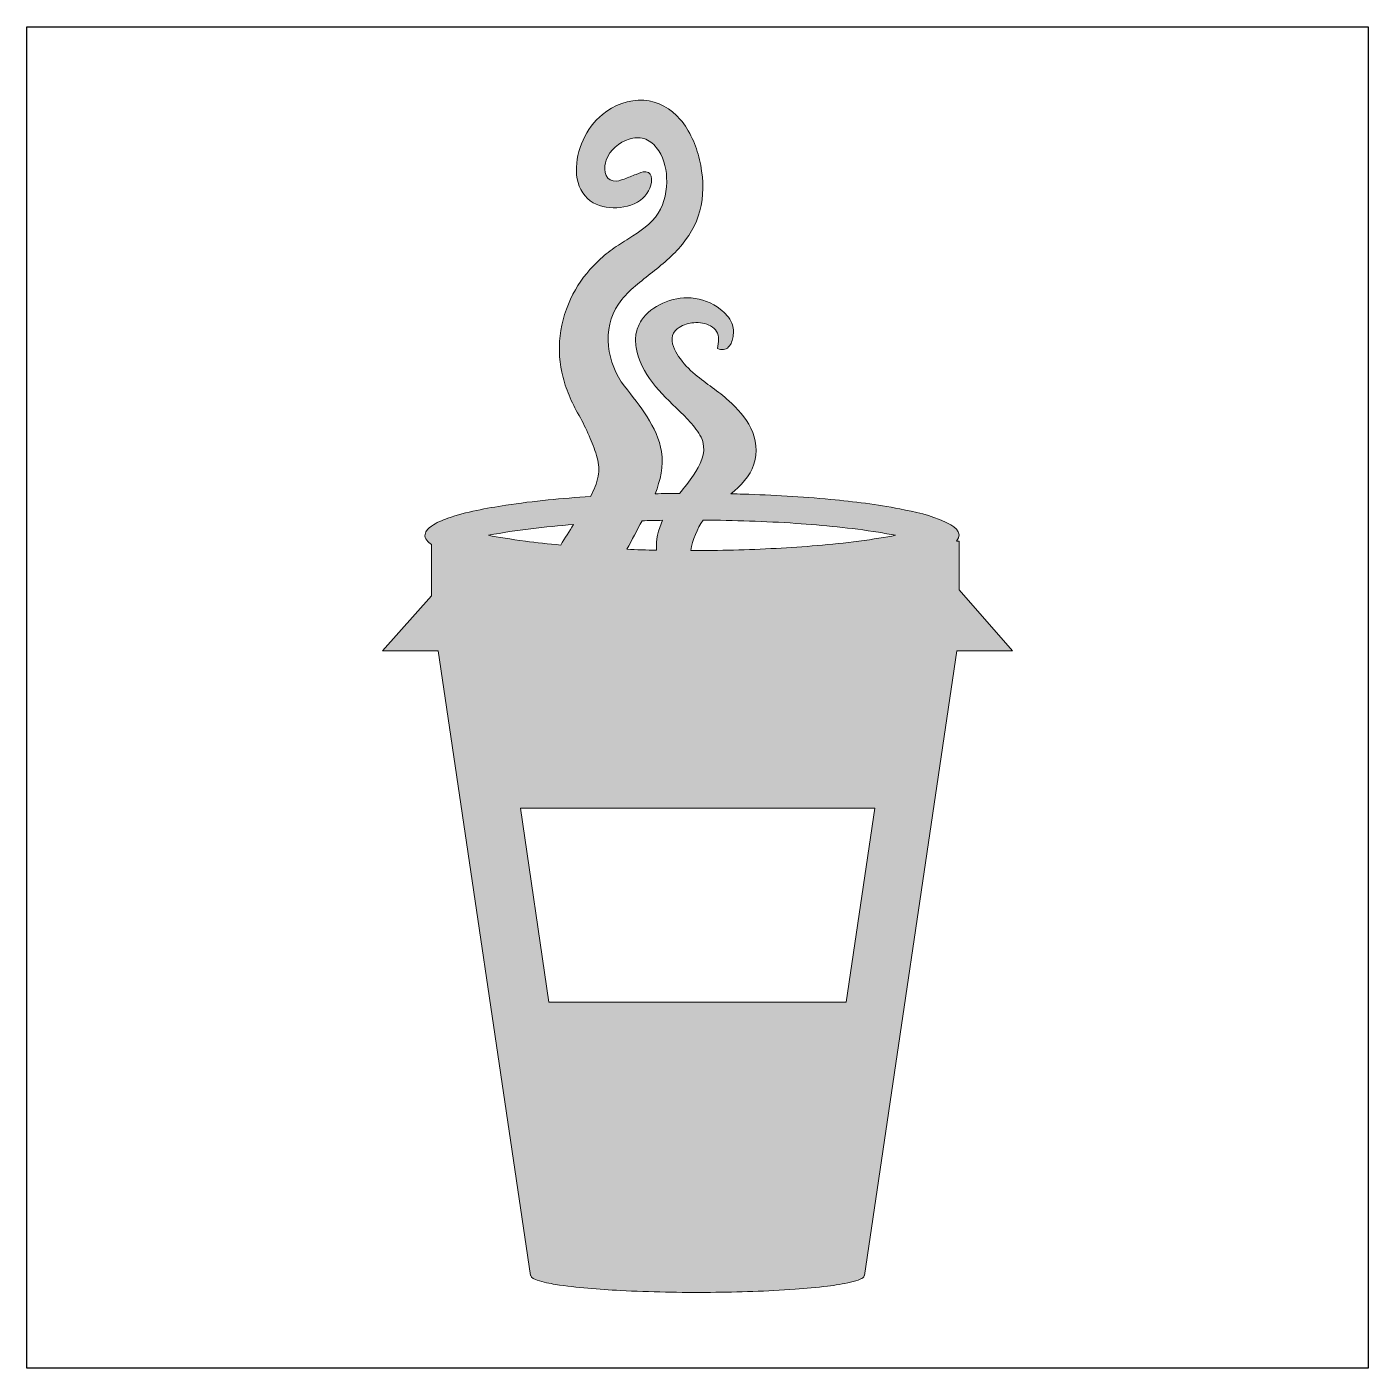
# Model space of a CAD drawing. Header units: inches. Extents: x 0 to 114, y 0 to 114.
import ezdxf

# ---------------------------------------------------------------- set-up
doc = ezdxf.new("R2010")
doc.units = ezdxf.units.IN
doc.header["$MEASUREMENT"] = 0
doc.layers.add('Image Background', color=7, linetype='Continuous')
doc.layers.add('Layer 1', color=7, linetype='Continuous')
picture_1 = doc.add_image_def('image1.png', size_in_pixel=(1350, 1350))

msp = doc.modelspace()

# ---------------------------------------------------------------- hatches: boundary and pattern name
at = {"layer": 'Layer 1', "true_color": 0x532a21}
h = msp.add_hatch(color=19, dxfattribs=at)
h.dxf.hatch_style = 2
edge = h.paths.add_edge_path()
edge.add_spline(control_points=[(35.06, 61.14), (35.06, 61.14), (42.91, 7.89), (42.91, 7.89), (42.91, 7.89), (42.94, 7.89), (42.94, 7.89), (42.94, 7.67), (43.34, 7.55), (43.5, 7.49), (44, 7.32), (44.54, 7.22), (45.06, 7.14), (46.88, 6.84), (48.74, 6.72), (50.58, 6.62), (53.14, 6.49), (55.69, 6.44), (58.25, 6.46), (60.66, 6.48), (63.07, 6.56), (65.47, 6.73), (66.39, 6.8), (67.31, 6.88), (68.23, 6.99), (68.89, 7.08), (69.55, 7.17), (70.2, 7.32), (70.49, 7.39), (70.79, 7.47), (71.06, 7.6), (71.17, 7.65), (71.36, 7.74), (71.36, 7.89), (71.36, 7.89), (71.39, 7.89), (71.39, 7.89), (71.39, 7.89), (79.24, 61.14), (79.24, 61.14), (79.24, 61.14), (83.98, 61.14), (83.98, 61.14), (83.98, 61.14), (79.45, 66.32), (79.45, 66.32), (79.45, 66.32), (79.45, 70.46), (79.45, 70.46), (79.45, 70.46), (79.22, 70.46), (79.22, 70.46), (79.92, 71.24), (78.82, 71.86), (78.22, 72.13), (77.02, 72.68), (75.68, 72.97), (74.39, 73.22), (72.45, 73.6), (70.47, 73.84), (68.5, 74.03), (66.02, 74.26), (63.54, 74.4), (61.06, 74.48), (60.71, 74.49), (60.36, 74.5), (60, 74.51), (60.83, 75.19), (61.62, 75.98), (61.96, 77.03), (62.28, 78.06), (62.18, 79.15), (61.7, 80.11), (61.25, 80.99), (60.56, 81.76), (59.83, 82.43), (58.94, 83.25), (57.89, 83.88), (56.96, 84.67), (56.42, 85.12), (55.93, 85.64), (55.54, 86.22), (55.2, 86.71), (54.86, 87.37), (55.03, 87.99), (55.11, 88.29), (55.33, 88.53), (55.59, 88.69), (55.95, 88.92), (56.41, 89.07), (56.84, 89.09), (57.32, 89.12), (57.85, 89.04), (58.27, 88.81), (58.72, 88.58), (58.96, 88.17), (58.95, 87.67), (58.95, 87.41), (58.89, 87.15), (58.86, 86.88), (59.19, 86.74), (59.55, 86.75), (59.8, 87.02), (60.03, 87.26), (60.13, 87.6), (60.18, 87.92), (60.24, 88.3), (60.23, 88.68), (60.08, 89.04), (59.88, 89.52), (59.5, 89.92), (59.09, 90.23), (58.37, 90.79), (57.53, 91.14), (56.62, 91.2), (55.79, 91.25), (54.94, 91.09), (54.19, 90.75), (53.47, 90.43), (52.82, 89.94), (52.38, 89.29), (52.18, 88.98), (52.02, 88.64), (51.94, 88.28), (51.84, 87.85), (51.86, 87.41), (51.93, 86.97), (52.28, 84.73), (54.06, 83.06), (55.62, 81.56), (56.02, 81.17), (56.42, 80.77), (56.78, 80.33), (57.1, 79.93), (57.45, 79.47), (57.6, 78.96), (57.89, 77.95), (57.36, 76.92), (56.81, 76.1), (56.44, 75.56), (56.03, 75.05), (55.62, 74.54), (54.92, 74.54), (54.23, 74.53), (53.54, 74.51), (53.99, 75.65), (54.26, 76.87), (54.08, 78.1), (53.91, 79.16), (53.44, 80.15), (52.86, 81.06), (52.28, 81.98), (51.59, 82.82), (50.93, 83.68), (50.17, 84.66), (49.7, 85.86), (49.57, 87.09), (49.44, 88.34), (49.69, 89.64), (50.41, 90.68), (51.13, 91.71), (52.16, 92.48), (53.13, 93.25), (54.1, 94.02), (55.07, 94.81), (55.86, 95.77), (56.63, 96.73), (57.22, 97.85), (57.46, 99.07), (57.71, 100.35), (57.62, 101.71), (57.32, 102.98), (57.02, 104.21), (56.51, 105.44), (55.68, 106.41), (54.89, 107.33), (53.8, 107.97), (52.57, 108.05), (51.32, 108.13), (50.02, 107.63), (49.05, 106.84), (48.33, 106.25), (47.78, 105.49), (47.4, 104.64), (47.03, 103.81), (46.8, 102.9), (46.83, 101.99), (46.85, 101.12), (47.15, 100.27), (47.79, 99.66), (48.36, 99.12), (49.19, 98.91), (49.96, 98.88), (50.76, 98.86), (51.62, 99.05), (52.28, 99.53), (52.83, 99.93), (53.25, 100.63), (53.24, 101.34), (53.24, 101.66), (53.08, 101.91), (52.74, 101.94), (52.45, 101.96), (52.17, 101.84), (51.91, 101.73), (51.57, 101.6), (51.25, 101.45), (50.91, 101.33), (50.62, 101.22), (50.29, 101.12), (49.97, 101.17), (49.17, 101.28), (49.16, 102.37), (49.37, 102.95), (49.68, 103.8), (50.48, 104.46), (51.33, 104.73), (51.74, 104.86), (52.18, 104.9), (52.59, 104.77), (53.01, 104.64), (53.37, 104.36), (53.64, 104.02), (54.23, 103.3), (54.48, 102.36), (54.52, 101.45), (54.57, 100.41), (54.37, 99.32), (53.81, 98.43), (53.22, 97.49), (52.22, 96.86), (51.3, 96.27), (50.82, 95.97), (50.34, 95.67), (49.88, 95.33), (49.42, 95), (48.98, 94.63), (48.58, 94.23), (47.76, 93.44), (47.06, 92.53), (46.54, 91.52), (45.97, 90.42), (45.58, 89.2), (45.44, 87.97), (45.3, 86.78), (45.39, 85.58), (45.69, 84.43), (45.84, 83.83), (46.05, 83.25), (46.29, 82.69), (46.55, 82.1), (46.86, 81.54), (47.17, 80.97), (47.48, 80.41), (47.76, 79.83), (48, 79.23), (48.22, 78.68), (48.46, 78.14), (48.61, 77.57), (48.75, 77.05), (48.78, 76.52), (48.69, 76), (48.58, 75.4), (48.31, 74.82), (48.03, 74.28), (45.62, 74.12), (43.2, 73.9), (40.81, 73.53), (39.15, 73.28), (37.46, 72.98), (35.87, 72.42), (35.39, 72.25), (34.9, 72.05), (34.48, 71.76), (34.24, 71.59), (33.97, 71.36), (33.93, 71.05), (33.87, 70.68), (34.2, 70.38), (34.47, 70.19), (34.47, 70.19), (34.47, 65.8), (34.47, 65.8), (34.47, 65.8), (30.32, 61.14), (30.32, 61.14), (30.32, 61.14), (35.06, 61.14), (35.06, 61.14)], knot_values=[0, 0, 0, 0, 1, 1, 1, 2, 2, 2, 3, 3, 3, 4, 4, 4, 5, 5, 5, 6, 6, 6, 7, 7, 7, 8, 8, 8, 9, 9, 9, 10, 10, 10, 11, 11, 11, 12, 12, 12, 13, 13, 13, 14, 14, 14, 15, 15, 15, 16, 16, 16, 17, 17, 17, 18, 18, 18, 19, 19, 19, 20, 20, 20, 21, 21, 21, 22, 22, 22, 23, 23, 23, 24, 24, 24, 25, 25, 25, 26, 26, 26, 27, 27, 27, 28, 28, 28, 29, 29, 29, 30, 30, 30, 31, 31, 31, 32, 32, 32, 33, 33, 33, 34, 34, 34, 35, 35, 35, 36, 36, 36, 37, 37, 37, 38, 38, 38, 39, 39, 39, 40, 40, 40, 41, 41, 41, 42, 42, 42, 43, 43, 43, 44, 44, 44, 45, 45, 45, 46, 46, 46, 47, 47, 47, 48, 48, 48, 49, 49, 49, 50, 50, 50, 51, 51, 51, 52, 52, 52, 53, 53, 53, 54, 54, 54, 55, 55, 55, 56, 56, 56, 57, 57, 57, 58, 58, 58, 59, 59, 59, 60, 60, 60, 61, 61, 61, 62, 62, 62, 63, 63, 63, 64, 64, 64, 65, 65, 65, 66, 66, 66, 67, 67, 67, 68, 68, 68, 69, 69, 69, 70, 70, 70, 71, 71, 71, 72, 72, 72, 73, 73, 73, 74, 74, 74, 75, 75, 75, 76, 76, 76, 77, 77, 77, 78, 78, 78, 79, 79, 79, 80, 80, 80, 81, 81, 81, 82, 82, 82, 83, 83, 83, 84, 84, 84, 85, 85, 85, 86, 86, 86, 87, 87, 87, 88, 88, 88, 89, 89, 89, 90, 90, 90, 91, 91, 91, 92, 92, 92, 93, 93, 93, 94, 94, 94, 95, 95, 95, 96, 96, 96, 96], degree=3, periodic=1)
h.paths.add_polyline_path([(44.47, 31.19), (42.06, 47.72), (72.25, 47.72), (69.83, 31.19)])
edge = h.paths.add_edge_path()
edge.add_spline(control_points=[(39.34, 70.97), (41.73, 71.44), (44.16, 71.7), (46.59, 71.89), (46.23, 71.31), (45.84, 70.74), (45.5, 70.14), (44.44, 70.24), (43.43, 70.35), (42.48, 70.47), (41.22, 70.64), (40.18, 70.81), (39.34, 70.97)], knot_values=[0, 0, 0, 0, 1, 1, 1, 2, 2, 2, 3, 3, 3, 4, 4, 4, 4], degree=3, periodic=1)
edge = h.paths.add_edge_path()
edge.add_spline(control_points=[(63.84, 69.86), (61.42, 69.73), (58.99, 69.67), (56.57, 69.67), (56.74, 70.61), (57.11, 71.52), (57.63, 72.27), (60.26, 72.25), (62.9, 72.16), (65.53, 71.99), (67.88, 71.83), (70.23, 71.6), (72.56, 71.23), (73.05, 71.15), (73.54, 71.07), (74.03, 70.97), (73.18, 70.81), (72.15, 70.64), (70.89, 70.47), (68.55, 70.17), (66.2, 69.98), (63.84, 69.86)], knot_values=[0, 0, 0, 0, 1, 1, 1, 2, 2, 2, 3, 3, 3, 4, 4, 4, 5, 5, 5, 6, 6, 6, 7, 7, 7, 7], degree=3, periodic=1)
edge = h.paths.add_edge_path()
edge.add_spline(control_points=[(51.14, 69.78), (51.57, 70.59), (51.99, 71.4), (52.43, 72.21), (53.01, 72.23), (53.59, 72.24), (54.18, 72.25), (53.81, 71.43), (53.59, 70.57), (53.66, 69.7), (52.81, 69.72), (51.97, 69.75), (51.14, 69.78)], knot_values=[0, 0, 0, 0, 1, 1, 1, 2, 2, 2, 3, 3, 3, 4, 4, 4, 4], degree=3, periodic=1)

# ---------------------------------------------------------------- linework, layer by layer
at = {"layer": 'Layer 1', "lineweight": 0}
msp.add_lwpolyline([(44.47, 31.19), (42.06, 47.72), (72.25, 47.72), (69.83, 31.19), (44.47, 31.19)], dxfattribs=at)
for points, knots in [([(35.06, 61.14), (35.06, 61.14), (42.91, 7.89), (42.91, 7.89), (42.91, 7.89), (42.94, 7.89), (42.94, 7.89), (42.94, 7.67), (43.34, 7.55), (43.5, 7.49), (44, 7.32), (44.54, 7.22), (45.06, 7.14), (46.88, 6.84), (48.74, 6.72), (50.58, 6.62), (53.14, 6.49), (55.69, 6.44), (58.25, 6.46), (60.66, 6.48), (63.07, 6.56), (65.47, 6.73), (66.39, 6.8), (67.31, 6.88), (68.23, 6.99), (68.89, 7.08), (69.55, 7.17), (70.2, 7.32), (70.49, 7.39), (70.79, 7.47), (71.06, 7.6), (71.17, 7.65), (71.36, 7.74), (71.36, 7.89), (71.36, 7.89), (71.39, 7.89), (71.39, 7.89), (71.39, 7.89), (79.24, 61.14), (79.24, 61.14), (79.24, 61.14), (83.98, 61.14), (83.98, 61.14), (83.98, 61.14), (79.45, 66.32), (79.45, 66.32), (79.45, 66.32), (79.45, 70.46), (79.45, 70.46), (79.45, 70.46), (79.22, 70.46), (79.22, 70.46), (79.92, 71.24), (78.82, 71.86), (78.22, 72.13), (77.02, 72.68), (75.68, 72.97), (74.39, 73.22), (72.45, 73.6), (70.47, 73.84), (68.5, 74.03), (66.02, 74.26), (63.54, 74.4), (61.06, 74.48), (60.71, 74.49), (60.36, 74.5), (60, 74.51), (60.83, 75.19), (61.62, 75.98), (61.96, 77.03), (62.28, 78.06), (62.18, 79.15), (61.7, 80.11), (61.25, 80.99), (60.56, 81.76), (59.83, 82.43), (58.94, 83.25), (57.89, 83.88), (56.96, 84.67), (56.42, 85.12), (55.93, 85.64), (55.54, 86.22), (55.2, 86.71), (54.86, 87.37), (55.03, 87.99), (55.11, 88.29), (55.33, 88.53), (55.59, 88.69), (55.95, 88.92), (56.41, 89.07), (56.84, 89.09), (57.32, 89.12), (57.85, 89.04), (58.27, 88.81), (58.72, 88.58), (58.96, 88.17), (58.95, 87.67), (58.95, 87.41), (58.89, 87.15), (58.86, 86.88), (59.19, 86.74), (59.55, 86.75), (59.8, 87.02), (60.03, 87.26), (60.13, 87.6), (60.18, 87.92), (60.24, 88.3), (60.23, 88.68), (60.08, 89.04), (59.88, 89.52), (59.5, 89.92), (59.09, 90.23), (58.37, 90.79), (57.53, 91.14), (56.62, 91.2), (55.79, 91.25), (54.94, 91.09), (54.19, 90.75), (53.47, 90.43), (52.82, 89.94), (52.38, 89.29), (52.18, 88.98), (52.02, 88.64), (51.94, 88.28), (51.84, 87.85), (51.86, 87.41), (51.93, 86.97), (52.28, 84.73), (54.06, 83.06), (55.62, 81.56), (56.02, 81.17), (56.42, 80.77), (56.78, 80.33), (57.1, 79.93), (57.45, 79.47), (57.6, 78.96), (57.89, 77.95), (57.36, 76.92), (56.81, 76.1), (56.44, 75.56), (56.03, 75.05), (55.62, 74.54), (54.92, 74.54), (54.23, 74.53), (53.54, 74.51), (53.99, 75.65), (54.26, 76.87), (54.08, 78.1), (53.91, 79.16), (53.44, 80.15), (52.86, 81.06), (52.28, 81.98), (51.59, 82.82), (50.93, 83.68), (50.17, 84.66), (49.7, 85.86), (49.57, 87.09), (49.44, 88.34), (49.69, 89.64), (50.41, 90.68), (51.13, 91.71), (52.16, 92.48), (53.13, 93.25), (54.1, 94.02), (55.07, 94.81), (55.86, 95.77), (56.63, 96.73), (57.22, 97.85), (57.46, 99.07), (57.71, 100.35), (57.62, 101.71), (57.32, 102.98), (57.02, 104.21), (56.51, 105.44), (55.68, 106.41), (54.89, 107.33), (53.8, 107.97), (52.57, 108.05), (51.32, 108.13), (50.02, 107.63), (49.05, 106.84), (48.33, 106.25), (47.78, 105.49), (47.4, 104.64), (47.03, 103.81), (46.8, 102.9), (46.83, 101.99), (46.85, 101.12), (47.15, 100.27), (47.79, 99.66), (48.36, 99.12), (49.19, 98.91), (49.96, 98.88), (50.76, 98.86), (51.62, 99.05), (52.28, 99.53), (52.83, 99.93), (53.25, 100.63), (53.24, 101.34), (53.24, 101.66), (53.08, 101.91), (52.74, 101.94), (52.45, 101.96), (52.17, 101.84), (51.91, 101.73), (51.57, 101.6), (51.25, 101.45), (50.91, 101.33), (50.62, 101.22), (50.29, 101.12), (49.97, 101.17), (49.17, 101.28), (49.16, 102.37), (49.37, 102.95), (49.68, 103.8), (50.48, 104.46), (51.33, 104.73), (51.74, 104.86), (52.18, 104.9), (52.59, 104.77), (53.01, 104.64), (53.37, 104.36), (53.64, 104.02), (54.23, 103.3), (54.48, 102.36), (54.52, 101.45), (54.57, 100.41), (54.37, 99.32), (53.81, 98.43), (53.22, 97.49), (52.22, 96.86), (51.3, 96.27), (50.82, 95.97), (50.34, 95.67), (49.88, 95.33), (49.42, 95), (48.98, 94.63), (48.58, 94.23), (47.76, 93.44), (47.06, 92.53), (46.54, 91.52), (45.97, 90.42), (45.58, 89.2), (45.44, 87.97), (45.3, 86.78), (45.39, 85.58), (45.69, 84.43), (45.84, 83.83), (46.05, 83.25), (46.29, 82.69), (46.55, 82.1), (46.86, 81.54), (47.17, 80.97), (47.48, 80.41), (47.76, 79.83), (48, 79.23), (48.22, 78.68), (48.46, 78.14), (48.61, 77.57), (48.75, 77.05), (48.78, 76.52), (48.69, 76), (48.58, 75.4), (48.31, 74.82), (48.03, 74.28), (45.62, 74.12), (43.2, 73.9), (40.81, 73.53), (39.15, 73.28), (37.46, 72.98), (35.87, 72.42), (35.39, 72.25), (34.9, 72.05), (34.48, 71.76), (34.24, 71.59), (33.97, 71.36), (33.93, 71.05), (33.87, 70.68), (34.2, 70.38), (34.47, 70.19), (34.47, 70.19), (34.47, 65.8), (34.47, 65.8), (34.47, 65.8), (30.32, 61.14), (30.32, 61.14), (30.32, 61.14), (35.06, 61.14), (35.06, 61.14)], [0, 0, 0, 0, 1, 1, 1, 2, 2, 2, 3, 3, 3, 4, 4, 4, 5, 5, 5, 6, 6, 6, 7, 7, 7, 8, 8, 8, 9, 9, 9, 10, 10, 10, 11, 11, 11, 12, 12, 12, 13, 13, 13, 14, 14, 14, 15, 15, 15, 16, 16, 16, 17, 17, 17, 18, 18, 18, 19, 19, 19, 20, 20, 20, 21, 21, 21, 22, 22, 22, 23, 23, 23, 24, 24, 24, 25, 25, 25, 26, 26, 26, 27, 27, 27, 28, 28, 28, 29, 29, 29, 30, 30, 30, 31, 31, 31, 32, 32, 32, 33, 33, 33, 34, 34, 34, 35, 35, 35, 36, 36, 36, 37, 37, 37, 38, 38, 38, 39, 39, 39, 40, 40, 40, 41, 41, 41, 42, 42, 42, 43, 43, 43, 44, 44, 44, 45, 45, 45, 46, 46, 46, 47, 47, 47, 48, 48, 48, 49, 49, 49, 50, 50, 50, 51, 51, 51, 52, 52, 52, 53, 53, 53, 54, 54, 54, 55, 55, 55, 56, 56, 56, 57, 57, 57, 58, 58, 58, 59, 59, 59, 60, 60, 60, 61, 61, 61, 62, 62, 62, 63, 63, 63, 64, 64, 64, 65, 65, 65, 66, 66, 66, 67, 67, 67, 68, 68, 68, 69, 69, 69, 70, 70, 70, 71, 71, 71, 72, 72, 72, 73, 73, 73, 74, 74, 74, 75, 75, 75, 76, 76, 76, 77, 77, 77, 78, 78, 78, 79, 79, 79, 80, 80, 80, 81, 81, 81, 82, 82, 82, 83, 83, 83, 84, 84, 84, 85, 85, 85, 86, 86, 86, 87, 87, 87, 88, 88, 88, 89, 89, 89, 90, 90, 90, 91, 91, 91, 92, 92, 92, 93, 93, 93, 94, 94, 94, 95, 95, 95, 96, 96, 96, 96]), ([(51.14, 69.78), (51.57, 70.59), (51.99, 71.4), (52.43, 72.21), (53.01, 72.23), (53.59, 72.24), (54.18, 72.25), (53.81, 71.43), (53.59, 70.57), (53.66, 69.7), (52.81, 69.72), (51.97, 69.75), (51.14, 69.78)], [0, 0, 0, 0, 1, 1, 1, 2, 2, 2, 3, 3, 3, 4, 4, 4, 4]), ([(63.84, 69.86), (61.42, 69.73), (58.99, 69.67), (56.57, 69.67), (56.74, 70.61), (57.11, 71.52), (57.63, 72.27), (60.26, 72.25), (62.9, 72.16), (65.53, 71.99), (67.88, 71.83), (70.23, 71.6), (72.56, 71.23), (73.05, 71.15), (73.54, 71.07), (74.03, 70.97), (73.18, 70.81), (72.15, 70.64), (70.89, 70.47), (68.55, 70.17), (66.2, 69.98), (63.84, 69.86)], [0, 0, 0, 0, 1, 1, 1, 2, 2, 2, 3, 3, 3, 4, 4, 4, 5, 5, 5, 6, 6, 6, 7, 7, 7, 7]), ([(39.34, 70.97), (41.73, 71.44), (44.16, 71.7), (46.59, 71.89), (46.23, 71.31), (45.84, 70.74), (45.5, 70.14), (44.44, 70.24), (43.43, 70.35), (42.48, 70.47), (41.22, 70.64), (40.18, 70.81), (39.34, 70.97)], [0, 0, 0, 0, 1, 1, 1, 2, 2, 2, 3, 3, 3, 4, 4, 4, 4])]:
    msp.add_open_spline(points, degree=3, knots=knots, dxfattribs=at)

# ---------------------------------------------------------------- pictures from other files: only their frames are drawn
at = {"layer": 'Image Background'}
image = msp.add_image(picture_1, insert=(0, 0), size_in_units=(114.3, 114.3), dxfattribs=at)

doc.saveas('drawing.dxf')
